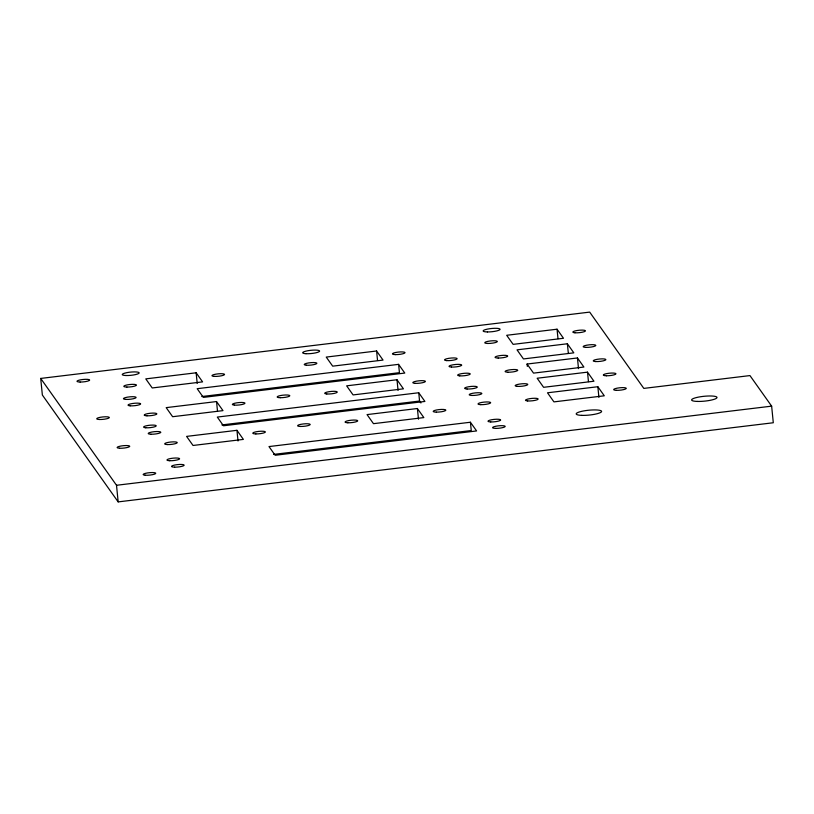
<?xml version="1.0" encoding="UTF-8"?>
<svg xmlns="http://www.w3.org/2000/svg" width="814" height="814" viewBox="0 0 814 814"><rect width="100%" height="100%" fill="white"/><g stroke="black" fill="none" stroke-linecap="round" stroke-linejoin="round"><path stroke-width="1.22" d="M40.7 378.429L589.682 312.108L643.813 388.4L749.959 375.58L771.641 406.145L773.3 422.751L118.162 501.892L42.359 395.034L40.7 378.429L116.514 485.276L118.162 501.892M196.143 372.792L145.777 378.876L152.228 387.963L202.584 381.878L196.143 372.792L197.202 383.475M376.597 350.997L326.231 357.081L332.682 366.158L383.038 360.083L376.597 350.997L377.543 360.49M557.041 329.202L506.684 335.287L513.125 344.363L563.491 338.278L557.041 329.202L557.997 338.695M567.378 343.773L517.022 349.847L523.463 358.933L573.819 352.849L567.378 343.773L568.325 353.256M398.606 364.357L197.171 388.695L203.347 397.395L404.782 373.066L398.606 364.357L399.43 372.67L201.77 396.54M216.544 401.556L166.188 407.631L172.629 416.717L222.985 410.632L216.544 401.556L217.491 411.039M396.998 379.751L346.642 385.836L353.083 394.922L403.439 388.838L396.998 379.751L398.066 390.435M527.085 364.041L577.452 357.957L583.892 367.043L533.536 373.127L527.085 364.041L527.33 366.412M587.515 372.151L537.159 378.235L543.599 387.311L593.955 381.227L587.515 372.151L588.461 381.644M418.742 392.745L217.307 417.073L223.474 425.773L424.908 401.444L418.742 392.745L419.566 401.048L420.94 402.981M221.907 424.918L419.566 401.048M236.945 430.311L186.589 436.396L193.03 445.472L243.386 439.397L236.945 430.311L238.014 440.985M417.399 408.516L367.043 414.601L373.484 423.677L423.84 417.592L417.399 408.516L418.467 419.19M597.852 386.721L547.496 392.796L553.937 401.882L604.293 395.797L597.852 386.721L598.921 397.395M470.421 422.242L268.986 446.571L275.163 455.27L476.597 430.942L470.421 422.242L471.255 430.545L273.596 454.416M116.514 485.276L771.641 406.145M577.452 357.957L578.51 368.64M415.221 383.353A6.38 1.221 -5.7 0 0 425.386 381.573A6.38 1.221 -5.7 0 0 416.697 381.115A6.38 1.221 -5.7 0 0 415.221 383.353M326.77 393.976A6.38 1.221 -5.7 0 0 337.189 392.307A6.38 1.221 -5.7 0 0 328.958 391.697A6.38 1.221 -5.7 0 0 326.77 393.976M125.997 375.519A8.506 1.618 -5.7 0 0 139.163 373.016A8.506 1.618 -5.7 0 0 127.015 372.608A8.506 1.618 -5.7 0 0 125.997 375.519M126.923 387.067A6.38 1.221 -5.7 0 0 136.467 385.093A6.38 1.221 -5.7 0 0 126.964 384.941A6.38 1.221 -5.7 0 0 126.923 387.067M214.367 376.394A6.38 1.221 -5.7 0 0 224.532 374.613A6.38 1.221 -5.7 0 0 215.842 374.155A6.38 1.221 -5.7 0 0 214.367 376.394M306.003 353.703A8.506 1.618 -5.7 0 0 319.566 351.322A8.506 1.618 -5.7 0 0 307.967 350.712A8.506 1.618 -5.7 0 0 306.003 353.703M80.108 382.041A6.38 1.221 -5.7 0 0 89.652 380.067A6.38 1.221 -5.7 0 0 80.148 379.914A6.38 1.221 -5.7 0 0 80.108 382.041M306.369 365.221A6.38 1.221 -5.7 0 0 316.788 363.543A6.38 1.221 -5.7 0 0 308.557 362.932A6.38 1.221 -5.7 0 0 306.369 365.221M697.232 401.424A12.749 2.432 -5.7 0 0 716.981 397.659A12.749 2.432 -5.7 0 0 698.748 397.049A12.749 2.432 -5.7 0 0 697.232 401.424M490.761 421.947A6.38 1.221 -5.7 0 0 500.641 420.065A6.38 1.221 -5.7 0 0 491.524 419.759A6.38 1.221 -5.7 0 0 490.761 421.947M495.675 428.388A6.38 1.221 -5.7 0 0 505.219 426.414A6.38 1.221 -5.7 0 0 495.716 426.261A6.38 1.221 -5.7 0 0 495.675 428.388M581.827 415.364A12.749 2.432 -5.7 0 0 601.577 411.599A12.749 2.432 -5.7 0 0 583.343 410.989A12.749 2.432 -5.7 0 0 581.827 415.364M145.248 475.223A6.38 1.221 -5.7 0 0 155.667 473.555A6.38 1.221 -5.7 0 0 147.426 472.944A6.38 1.221 -5.7 0 0 145.248 475.223M174.644 467.165A6.38 1.221 -5.7 0 0 184.178 465.191A6.38 1.221 -5.7 0 0 174.684 465.038A6.38 1.221 -5.7 0 0 174.644 467.165M169.729 460.724A6.38 1.221 -5.7 0 0 179.599 458.842A6.38 1.221 -5.7 0 0 170.482 458.536A6.38 1.221 -5.7 0 0 169.729 460.724M119.536 448.239A6.38 1.221 -5.7 0 0 129.711 446.459A6.38 1.221 -5.7 0 0 121.011 446.001A6.38 1.221 -5.7 0 0 119.536 448.239M255.861 433.933A6.38 1.221 -5.7 0 0 265.395 431.969A6.38 1.221 -5.7 0 0 255.901 431.817A6.38 1.221 -5.7 0 0 255.861 433.933M167.379 444.566A6.38 1.221 -5.7 0 0 177.259 442.694A6.38 1.221 -5.7 0 0 168.142 442.389A6.38 1.221 -5.7 0 0 167.379 444.566M150.936 434.228A6.38 1.221 -5.7 0 0 160.806 432.356A6.38 1.221 -5.7 0 0 151.689 432.051A6.38 1.221 -5.7 0 0 150.936 434.228M145.716 427.767A6.38 1.221 -5.7 0 0 156.135 426.088A6.38 1.221 -5.7 0 0 147.894 425.478A6.38 1.221 -5.7 0 0 145.716 427.767M99.471 419.495A6.38 1.221 -5.7 0 0 109.351 417.613A6.38 1.221 -5.7 0 0 100.234 417.307A6.38 1.221 -5.7 0 0 99.471 419.495M146.978 415.812A6.38 1.221 -5.7 0 0 156.858 413.929A6.38 1.221 -5.7 0 0 147.741 413.624A6.38 1.221 -5.7 0 0 146.978 415.812M234.452 405.128A6.38 1.221 -5.7 0 0 244.872 403.459A6.38 1.221 -5.7 0 0 236.63 402.849A6.38 1.221 -5.7 0 0 234.452 405.128M130.138 405.82A6.38 1.221 -5.7 0 0 140.568 404.141A6.38 1.221 -5.7 0 0 132.326 403.53A6.38 1.221 -5.7 0 0 130.138 405.82M125.895 399.409A6.38 1.221 -5.7 0 0 136.07 397.629A6.38 1.221 -5.7 0 0 127.371 397.161A6.38 1.221 -5.7 0 0 125.895 399.409M446.611 360.602A6.38 1.221 -5.7 0 0 457.041 358.933A6.38 1.221 -5.7 0 0 448.799 358.323A6.38 1.221 -5.7 0 0 446.611 360.602M451.495 367.063A6.38 1.221 -5.7 0 0 461.67 365.283A6.38 1.221 -5.7 0 0 452.971 364.814A6.38 1.221 -5.7 0 0 451.495 367.063M459.717 375.865A6.38 1.221 -5.7 0 0 470.146 374.196A6.38 1.221 -5.7 0 0 461.904 373.585A6.38 1.221 -5.7 0 0 459.717 375.865M507.885 372.222A6.38 1.221 -5.7 0 0 517.755 370.339A6.38 1.221 -5.7 0 0 508.638 370.034A6.38 1.221 -5.7 0 0 507.885 372.222M498.168 358.038A6.38 1.221 -5.7 0 0 507.702 356.064A6.38 1.221 -5.7 0 0 498.209 355.911A6.38 1.221 -5.7 0 0 498.168 358.038M585.938 347.385A6.38 1.221 -5.7 0 0 595.817 345.502A6.38 1.221 -5.7 0 0 586.701 345.197A6.38 1.221 -5.7 0 0 585.938 347.385M595.675 361.558A6.38 1.221 -5.7 0 0 605.84 359.778A6.38 1.221 -5.7 0 0 597.15 359.32A6.38 1.221 -5.7 0 0 595.675 361.558M467.073 389.011A6.38 1.221 -5.7 0 0 477.238 387.23A6.38 1.221 -5.7 0 0 468.549 386.762A6.38 1.221 -5.7 0 0 467.073 389.011M471.967 395.451A6.38 1.221 -5.7 0 0 481.847 393.579A6.38 1.221 -5.7 0 0 472.731 393.264A6.38 1.221 -5.7 0 0 471.967 395.451M480.779 404.66A6.38 1.221 -5.7 0 0 490.659 402.777A6.38 1.221 -5.7 0 0 481.542 402.472A6.38 1.221 -5.7 0 0 480.779 404.66M527.625 400.946A6.38 1.221 -5.7 0 0 538.054 399.267A6.38 1.221 -5.7 0 0 529.812 398.657A6.38 1.221 -5.7 0 0 527.625 400.946M517.297 386.375A6.38 1.221 -5.7 0 0 527.716 384.696A6.38 1.221 -5.7 0 0 519.474 384.086A6.38 1.221 -5.7 0 0 517.297 386.375M606.43 375.773A6.38 1.221 -5.7 0 0 615.964 373.799A6.38 1.221 -5.7 0 0 606.471 373.646A6.38 1.221 -5.7 0 0 606.43 375.773M616.412 390.333A6.38 1.221 -5.7 0 0 626.292 388.451A6.38 1.221 -5.7 0 0 617.175 388.146A6.38 1.221 -5.7 0 0 616.412 390.333M347.832 422.771A6.38 1.221 -5.7 0 0 357.712 420.899A6.38 1.221 -5.7 0 0 348.596 420.584A6.38 1.221 -5.7 0 0 347.832 422.771M300.681 426.465A6.38 1.221 -5.7 0 0 310.215 424.501A6.38 1.221 -5.7 0 0 300.722 424.348A6.38 1.221 -5.7 0 0 300.681 426.465M436.314 412.138A6.38 1.221 -5.7 0 0 445.848 410.164A6.38 1.221 -5.7 0 0 436.355 410.012A6.38 1.221 -5.7 0 0 436.314 412.138M280.281 397.71A6.38 1.221 -5.7 0 0 289.815 395.736A6.38 1.221 -5.7 0 0 280.321 395.584A6.38 1.221 -5.7 0 0 280.281 397.71M395.502 354.619A6.38 1.221 -5.7 0 0 405.046 352.655A6.38 1.221 -5.7 0 0 395.543 352.503A6.38 1.221 -5.7 0 0 395.502 354.619M487.372 331.939A8.506 1.618 -5.7 0 0 500.091 329.314A8.506 1.618 -5.7 0 0 487.423 329.11A8.506 1.618 -5.7 0 0 487.372 331.939M574.949 332.784A6.38 1.221 -5.7 0 0 585.368 331.105A6.38 1.221 -5.7 0 0 577.136 330.494A6.38 1.221 -5.7 0 0 574.949 332.784M487.83 343.467A6.38 1.221 -5.7 0 0 497.364 341.504A6.38 1.221 -5.7 0 0 487.871 341.351A6.38 1.221 -5.7 0 0 487.83 343.467"/></g></svg>
